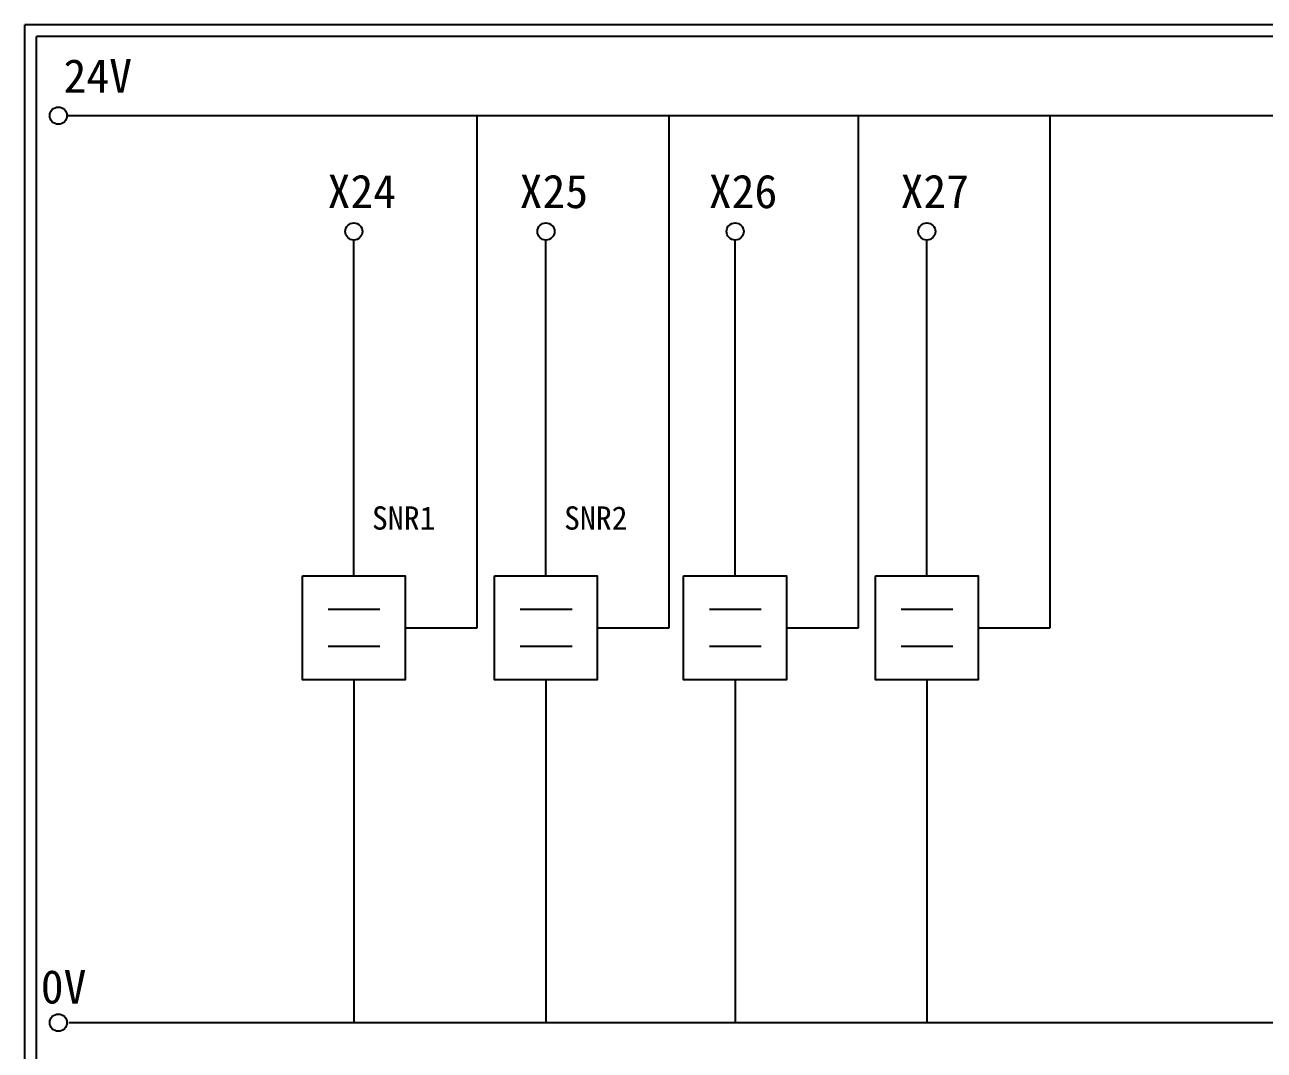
# Model space of a CAD drawing. Extents: x 275 to 562, y 265 to 469.
# Drawn here: x 274.9 to 407.8, y 358.9 to 468.9 of the extents above; entities that cross this region are included whole.
import ezdxf

# ---------------------------------------------------------------- set-up
doc = ezdxf.new("R2010")
doc.units = 0
doc.layers.get('0').update_dxf_attribs({"linetype": 'CONTINUOUS'})
doc.layers.add('圖框層', color=7, linetype='CONTINUOUS')
doc.layers.add('標尺寸層', color=3, linetype='CONTINUOUS')
doc.styles.add('STSL', font='kaiu.ttf')

msp = doc.modelspace()

# ---------------------------------------------------------------- linework, layer by layer
for p, q in [((323.4, 404.23), (323.4, 459.14)), ((344, 404.23), (344, 459.14)), ((364.27, 404.23), (364.27, 459.14)), ((384.83, 404.23), (384.83, 459.14)), ((310.18, 409.8), (310.18, 445.83)), ((330.77, 409.8), (330.77, 445.83)), ((351.05, 409.8), (351.05, 445.83)), ((371.61, 409.8), (371.61, 445.83)), ((315.69, 404.23), (323.4, 404.23)), ((336.28, 404.23), (344, 404.23)), ((356.56, 404.23), (364.27, 404.23)), ((377.12, 404.23), (384.83, 404.23)), ((310.18, 398.65), (310.18, 361.87)), ((330.77, 398.65), (330.77, 361.87)), ((351.05, 398.65), (351.05, 361.87)), ((371.61, 398.65), (371.61, 361.87))]:
    msp.add_line(p, q)
for points in [[(304.66, 409.8), (315.69, 409.8), (315.69, 398.65), (304.66, 398.65)], [(325.26, 409.8), (336.28, 409.8), (336.28, 398.65), (325.26, 398.65)], [(345.53, 409.8), (356.56, 409.8), (356.56, 398.65), (345.53, 398.65)], [(366.09, 409.8), (377.12, 409.8), (377.12, 398.65), (366.09, 398.65)]]:
    msp.add_lwpolyline(points, close=True)
at = {"layer": '圖框層', "color": 7}
for p, q in [((561.9, 468.91), (274.9, 468.91)), ((274.9, 264.95), (274.9, 468.91)), ((560.65, 467.66), (276.15, 467.66)), ((276.15, 266.2), (276.15, 467.66))]:
    msp.add_line(p, q, dxfattribs=at)
at = {"layer": '標尺寸層', "color": 7}
for p, q in [((279.42, 459.17), (557.02, 459.17)), ((307.42, 406.26), (312.98, 406.26)), ((328.01, 406.26), (333.58, 406.26)), ((348.29, 406.26), (353.85, 406.26)), ((368.85, 406.26), (374.41, 406.26)), ((307.42, 402.28), (312.98, 402.28)), ((328.01, 402.28), (333.58, 402.28)), ((348.29, 402.28), (353.85, 402.28)), ((368.85, 402.28), (374.41, 402.28)), ((279.63, 361.9), (557.5, 361.9))]:
    msp.add_line(p, q, dxfattribs=at)
for centre in [(278.5, 459.17), (310.18, 446.75), (330.77, 446.75), (351.05, 446.75), (371.61, 446.75), (278.5, 361.9)]:
    msp.add_circle(centre, 0.92, dxfattribs=at)

# ---------------------------------------------------------------- texts
at = {"layer": '圖框層', "color": 4, "style": 'STSL'}
for s, height, p in [('24V', 3.6, (279.05, 461.63)), ('X24 ', 3.6, (307.36, 449.25)), ('X25 ', 3.6, (327.95, 449.25)), ('X26 ', 3.6, (348.23, 449.25)), ('X27 ', 3.6, (368.79, 449.25)), ('SNR1', 2.5, (312.12, 414.77)), ('SNR2', 2.5, (332.72, 414.77)), ('0V', 3.6, (276.61, 363.95))]:
    msp.add_text(s, height=height, dxfattribs=at).set_placement(p)

doc.saveas('drawing.dxf')
